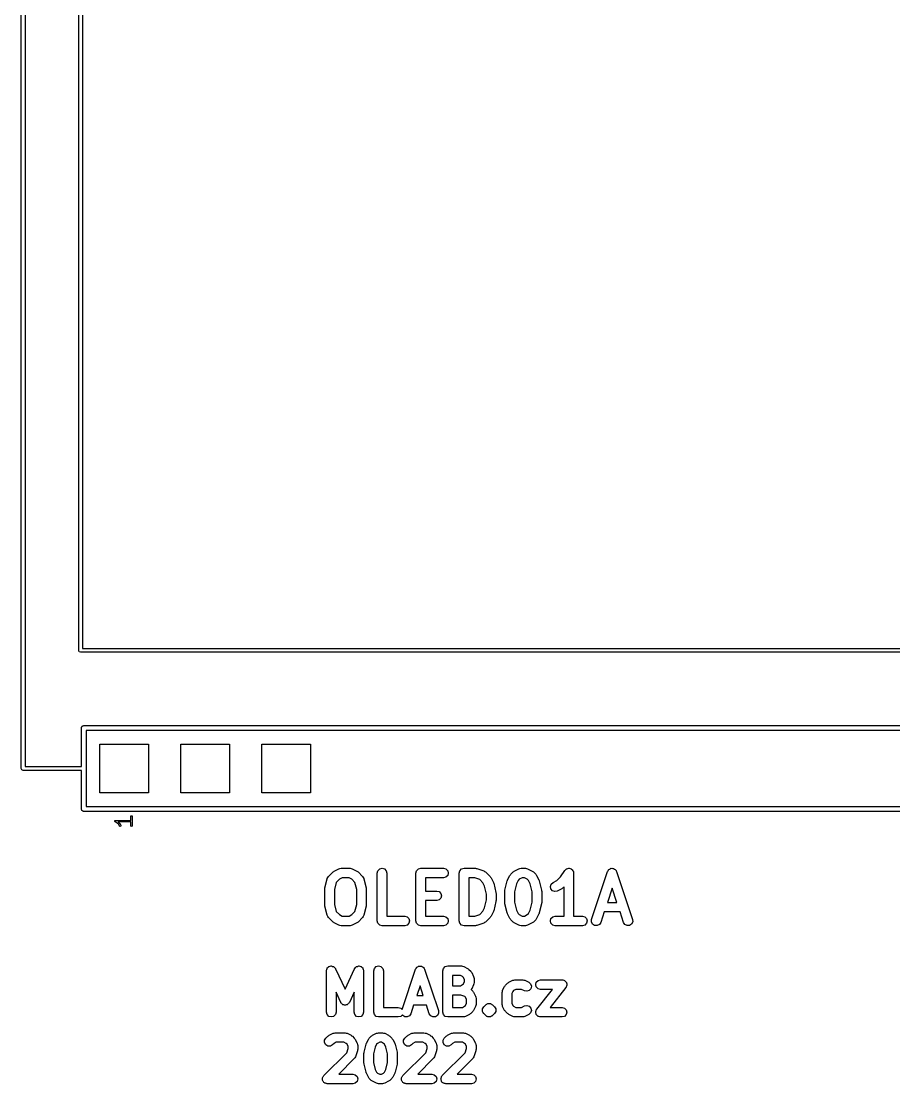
# Model space of a CAD drawing. Extents: x -0.08 to 2.11, y -0.05 to 2.57.
# Drawn here: x -0.081 to 0.996, y -0.055 to 1.257 of the extents above; entities that cross this region are included whole.
import ezdxf

# ---------------------------------------------------------------- set-up
doc = ezdxf.new("R2010")
doc.units = 0
doc.header["$MEASUREMENT"] = 0
doc.layers.add('BLACK', color=7, linetype='CONTINUOUS')

msp = doc.modelspace()

# ---------------------------------------------------------------- linework, layer by layer
at = {"layer": 'BLACK', "linetype": 'CONTINUOUS'}
for p, q in [((-0.0811, 0.3346), (-0.0811, 2.0197)), ((-0.0764, 2.0173), (-0.0764, 0.337)), ((-0.0102, 0.4803), (-0.0102, 1.7008)), ((-0.0055, 1.6984), (-0.0055, 0.4827)), ((-0.0095, 0.4786), (-0.0102, 0.4803)), ((-0.0079, 0.478), (-0.0095, 0.4786)), ((2, 0.478), (-0.0079, 0.478)), ((-0.0055, 0.4827), (1.9976, 0.4827)), ((-0.0069, 0.3846), (-0.0068, 0.385)), ((-0.0069, 0.337), (-0.0069, 0.3846)), ((-0.0068, 0.3853), (-0.0067, 0.3857)), ((-0.0068, 0.3852), (-0.0068, 0.3853)), ((-0.0068, 0.385), (-0.0068, 0.3852)), ((-0.0067, 0.3857), (-0.0062, 0.3862)), ((-0.0062, 0.3862), (-0.0058, 0.3869)), ((-0.0058, 0.3869), (-0.0056, 0.387)), ((-0.0056, 0.387), (-0.0054, 0.3872)), ((-0.0054, 0.3872), (-0.0047, 0.3873)), ((-0.0047, 0.3873), (-0.0039, 0.3876)), ((-0.0039, 0.3876), (1.9961, 0.3876)), ((-0.001, 0.3817), (-0.001, 0.2876)), ((1.9931, 0.3817), (-0.001, 0.3817)), ((0.0161, 0.3046), (0.0161, 0.3646)), ((0.0161, 0.3646), (0.0761, 0.3646)), ((0.0761, 0.3646), (0.0761, 0.3046)), ((0.1161, 0.3046), (0.1161, 0.3646)), ((0.1161, 0.3646), (0.1761, 0.3646)), ((0.1761, 0.3646), (0.1761, 0.3046)), ((0.2161, 0.3046), (0.2161, 0.3646)), ((0.2161, 0.3646), (0.2761, 0.3646)), ((0.2761, 0.3646), (0.2761, 0.3046)), ((-0.0804, 0.333), (-0.0811, 0.3346)), ((-0.0787, 0.3323), (-0.0804, 0.333)), ((-0.0069, 0.3323), (-0.0787, 0.3323)), ((-0.0764, 0.337), (-0.0069, 0.337)), ((-0.0069, 0.2846), (-0.0069, 0.3323)), ((0.0761, 0.3046), (0.0161, 0.3046)), ((0.1761, 0.3046), (0.1161, 0.3046)), ((0.2761, 0.3046), (0.2161, 0.3046)), ((-0.0066, 0.2839), (-0.0069, 0.2846)), ((-0.0065, 0.2832), (-0.0066, 0.2839)), ((-0.0063, 0.283), (-0.0065, 0.2832)), ((-0.0062, 0.2827), (-0.0063, 0.283)), ((-0.0055, 0.2824), (-0.0062, 0.2827)), ((-0.0049, 0.2819), (-0.0055, 0.2824)), ((-0.0046, 0.2818), (-0.0049, 0.2819)), ((-0.0044, 0.2817), (-0.0046, 0.2818)), ((-0.0043, 0.2818), (-0.0044, 0.2817)), ((-0.0039, 0.2817), (-0.0043, 0.2818)), ((1.9961, 0.2817), (-0.0039, 0.2817)), ((-0.001, 0.2876), (1.9931, 0.2876)), ((0.054, 0.2753), (0.0543, 0.276)), ((0.0543, 0.276), (0.055, 0.2763)), ((0.055, 0.2763), (0.0557, 0.276)), ((0.0557, 0.276), (0.056, 0.2753)), ((0.0343, 0.2696), (0.0344, 0.2699)), ((0.0343, 0.2695), (0.0343, 0.2696)), ((0.0343, 0.2696), (0.0343, 0.2696)), ((0.0345, 0.2692), (0.0343, 0.2695)), ((0.0344, 0.2699), (0.0345, 0.2702)), ((0.0345, 0.2702), (0.0346, 0.2703)), ((0.0345, 0.2702), (0.0345, 0.2702)), ((0.0346, 0.269), (0.0345, 0.2692)), ((0.0346, 0.2703), (0.0349, 0.2705)), ((0.0347, 0.2689), (0.0346, 0.269)), ((0.0347, 0.2688), (0.0347, 0.2689)), ((0.0375, 0.267), (0.0347, 0.2688)), ((0.0349, 0.2705), (0.0351, 0.2706)), ((0.0351, 0.2706), (0.0352, 0.2706)), ((0.0352, 0.2706), (0.0353, 0.2706)), ((0.0353, 0.2706), (0.054, 0.2706)), ((0.0392, 0.2653), (0.0375, 0.267)), ((0.054, 0.2687), (0.0385, 0.2687)), ((0.0385, 0.2687), (0.0386, 0.2686)), ((0.0386, 0.2686), (0.0387, 0.2685)), ((0.0387, 0.2685), (0.0388, 0.2685)), ((0.0388, 0.2685), (0.0407, 0.2666)), ((0.04, 0.2636), (0.0392, 0.2653)), ((0.0406, 0.2631), (0.04, 0.2636)), ((0.0413, 0.2631), (0.0406, 0.2631)), ((0.0407, 0.2666), (0.0407, 0.2664)), ((0.0407, 0.2664), (0.0409, 0.2663)), ((0.0409, 0.2663), (0.0418, 0.2645)), ((0.0418, 0.2637), (0.0413, 0.2631)), ((0.0418, 0.2645), (0.0418, 0.2637)), ((0.054, 0.2706), (0.054, 0.2753)), ((0.054, 0.264), (0.054, 0.2687)), ((0.0543, 0.2633), (0.054, 0.264)), ((0.055, 0.263), (0.0543, 0.2633)), ((0.0557, 0.2633), (0.055, 0.263)), ((0.056, 0.264), (0.0557, 0.2633)), ((0.056, 0.2753), (0.056, 0.264)), ((0.3054, 0.208), (0.3111, 0.2109)), ((0.3111, 0.2109), (0.3124, 0.2111)), ((0.3124, 0.2111), (0.3137, 0.2115)), ((0.3137, 0.2115), (0.3249, 0.2115)), ((0.3249, 0.2115), (0.3263, 0.2111)), ((0.3263, 0.2111), (0.3276, 0.2109)), ((0.3276, 0.2109), (0.3332, 0.208)), ((0.3592, 0.2085), (0.3614, 0.2107)), ((0.3614, 0.2107), (0.3643, 0.2115)), ((0.3643, 0.2115), (0.3673, 0.2107)), ((0.3673, 0.2107), (0.3694, 0.2085)), ((0.407, 0.2085), (0.4092, 0.2107)), ((0.4092, 0.2107), (0.4121, 0.2115)), ((0.4121, 0.2115), (0.4402, 0.2115)), ((0.4402, 0.2115), (0.4432, 0.2107)), ((0.4432, 0.2107), (0.4454, 0.2085)), ((0.4604, 0.2085), (0.4626, 0.2107)), ((0.4626, 0.2107), (0.4656, 0.2115)), ((0.4656, 0.2115), (0.4796, 0.2115)), ((0.4796, 0.2115), (0.4805, 0.2112)), ((0.4805, 0.2112), (0.4815, 0.2112)), ((0.4815, 0.2112), (0.4899, 0.2084)), ((0.5276, 0.208), (0.5332, 0.2109)), ((0.5332, 0.2109), (0.5345, 0.2111)), ((0.5345, 0.2111), (0.5359, 0.2115)), ((0.5359, 0.2115), (0.5415, 0.2115)), ((0.5415, 0.2115), (0.5428, 0.2111)), ((0.5428, 0.2111), (0.5441, 0.2109)), ((0.5441, 0.2109), (0.5497, 0.208)), ((0.591, 0.2097), (0.592, 0.2107)), ((0.592, 0.2107), (0.5921, 0.2107)), ((0.5921, 0.2107), (0.5923, 0.2109)), ((0.5923, 0.2109), (0.5936, 0.2111)), ((0.5936, 0.2111), (0.5949, 0.2115)), ((0.5949, 0.2115), (0.5951, 0.2114)), ((0.5951, 0.2114), (0.5953, 0.2115)), ((0.5953, 0.2115), (0.5966, 0.211)), ((0.5966, 0.211), (0.5979, 0.2107)), ((0.5979, 0.2107), (0.598, 0.2105)), ((0.598, 0.2105), (0.5982, 0.2105)), ((0.5982, 0.2105), (0.5991, 0.2095)), ((0.6442, 0.2097), (0.6444, 0.21)), ((0.6444, 0.21), (0.6455, 0.2105)), ((0.6455, 0.2105), (0.6465, 0.2112)), ((0.6465, 0.2112), (0.6468, 0.2112)), ((0.6468, 0.2112), (0.6472, 0.2114)), ((0.6472, 0.2114), (0.6483, 0.2113)), ((0.6483, 0.2113), (0.6495, 0.2114)), ((0.6495, 0.2114), (0.6498, 0.2112)), ((0.6498, 0.2112), (0.6502, 0.2112)), ((0.6502, 0.2112), (0.6512, 0.2105)), ((0.6512, 0.2105), (0.6523, 0.21)), ((0.6523, 0.21), (0.6525, 0.2097)), ((0.2939, 0.1873), (0.2967, 0.1986)), ((0.2967, 0.1987), (0.2975, 0.1999)), ((0.2967, 0.1986), (0.2967, 0.1987)), ((0.2967, 0.1986), (0.2967, 0.1986)), ((0.2975, 0.1999), (0.2982, 0.2012)), ((0.2982, 0.2012), (0.2982, 0.2013)), ((0.2982, 0.2013), (0.2983, 0.2013)), ((0.2983, 0.2013), (0.3039, 0.2069)), ((0.3039, 0.2069), (0.3047, 0.2074)), ((0.3047, 0.2074), (0.3054, 0.208)), ((0.3116, 0.1979), (0.3078, 0.1941)), ((0.3151, 0.1997), (0.3116, 0.1979)), ((0.3236, 0.1997), (0.3151, 0.1997)), ((0.3271, 0.1979), (0.3236, 0.1997)), ((0.3309, 0.1941), (0.3271, 0.1979)), ((0.3332, 0.208), (0.3339, 0.2074)), ((0.3339, 0.2074), (0.3347, 0.2069)), ((0.3347, 0.2069), (0.3404, 0.2013)), ((0.3404, 0.2013), (0.3404, 0.2013)), ((0.3404, 0.2013), (0.3404, 0.2012)), ((0.3404, 0.2012), (0.3412, 0.1999)), ((0.3412, 0.1999), (0.3419, 0.1987)), ((0.3419, 0.1987), (0.3419, 0.1986)), ((0.3419, 0.1986), (0.3419, 0.1986)), ((0.3419, 0.1986), (0.3447, 0.1873)), ((0.3584, 0.2056), (0.3592, 0.2085)), ((0.3584, 0.1465), (0.3584, 0.2056)), ((0.3694, 0.2085), (0.3702, 0.2056)), ((0.3702, 0.2056), (0.3702, 0.1524)), ((0.4062, 0.2056), (0.407, 0.2085)), ((0.4062, 0.1465), (0.4062, 0.2056)), ((0.4402, 0.1997), (0.418, 0.1997)), ((0.418, 0.1997), (0.418, 0.1834)), ((0.4432, 0.2005), (0.4402, 0.1997)), ((0.4454, 0.2026), (0.4432, 0.2005)), ((0.4454, 0.2085), (0.4461, 0.2056)), ((0.4461, 0.2056), (0.4454, 0.2026)), ((0.4596, 0.2056), (0.4604, 0.2085)), ((0.4596, 0.1465), (0.4596, 0.2056)), ((0.4715, 0.1997), (0.4715, 0.1524)), ((0.4787, 0.1997), (0.4715, 0.1997)), ((0.4849, 0.1976), (0.4787, 0.1997)), ((0.4888, 0.1936), (0.4849, 0.1976)), ((0.4899, 0.2084), (0.491, 0.2076)), ((0.491, 0.2076), (0.4922, 0.2069)), ((0.4922, 0.2069), (0.4978, 0.2013)), ((0.4978, 0.2013), (0.4983, 0.2005)), ((0.4983, 0.2005), (0.499, 0.1998)), ((0.499, 0.1998), (0.5018, 0.1941)), ((0.5192, 0.1963), (0.5193, 0.197)), ((0.5193, 0.197), (0.5221, 0.2026)), ((0.5221, 0.2026), (0.5228, 0.2033)), ((0.5228, 0.2033), (0.5232, 0.2041)), ((0.5232, 0.2041), (0.5261, 0.2069)), ((0.5261, 0.2069), (0.5269, 0.2074)), ((0.5269, 0.2074), (0.5276, 0.208)), ((0.5337, 0.1979), (0.5323, 0.1964)), ((0.5372, 0.1997), (0.5337, 0.1979)), ((0.5401, 0.1997), (0.5372, 0.1997)), ((0.5436, 0.1979), (0.5401, 0.1997)), ((0.5451, 0.1964), (0.5436, 0.1979)), ((0.5497, 0.208), (0.5505, 0.2074)), ((0.5505, 0.2074), (0.5513, 0.2069)), ((0.5513, 0.2069), (0.5541, 0.2041)), ((0.5541, 0.2041), (0.5546, 0.2033)), ((0.5546, 0.2033), (0.5552, 0.2026)), ((0.5552, 0.2026), (0.558, 0.197)), ((0.558, 0.197), (0.5581, 0.1963)), ((0.5802, 0.1964), (0.5847, 0.2009)), ((0.5847, 0.2009), (0.59, 0.2088)), ((0.59, 0.2088), (0.591, 0.2097)), ((0.5991, 0.2095), (0.6, 0.2085)), ((0.6, 0.2085), (0.6001, 0.2083)), ((0.6001, 0.2083), (0.6002, 0.2082)), ((0.6002, 0.2082), (0.6005, 0.2069)), ((0.6005, 0.2069), (0.6008, 0.2056)), ((0.6008, 0.2056), (0.6008, 0.1524)), ((0.6231, 0.1484), (0.6427, 0.2074)), ((0.6427, 0.2074), (0.6434, 0.2084)), ((0.6434, 0.2084), (0.6439, 0.2095)), ((0.6439, 0.2095), (0.6442, 0.2097)), ((0.6525, 0.2097), (0.6528, 0.2095)), ((0.6528, 0.2095), (0.6533, 0.2084)), ((0.6533, 0.2084), (0.6539, 0.2074)), ((0.6539, 0.2074), (0.6736, 0.1484)), ((0.2937, 0.1859), (0.2939, 0.1866)), ((0.2937, 0.1662), (0.2937, 0.1859)), ((0.2939, 0.1866), (0.2939, 0.1873)), ((0.3078, 0.1941), (0.3055, 0.1852)), ((0.3055, 0.1852), (0.3055, 0.1669)), ((0.3331, 0.1852), (0.3309, 0.1941)), ((0.3331, 0.1669), (0.3331, 0.1852)), ((0.3447, 0.1873), (0.3447, 0.1866)), ((0.3447, 0.1866), (0.3449, 0.1859)), ((0.3449, 0.1859), (0.3449, 0.1662)), ((0.4909, 0.1894), (0.4888, 0.1936)), ((0.4934, 0.1795), (0.4909, 0.1894)), ((0.5018, 0.1941), (0.5019, 0.1935)), ((0.5019, 0.1935), (0.5022, 0.1929)), ((0.5022, 0.1929), (0.505, 0.1817)), ((0.5159, 0.1831), (0.5161, 0.1838)), ((0.5161, 0.1845), (0.5189, 0.1958)), ((0.5161, 0.1838), (0.5161, 0.1845)), ((0.5189, 0.1958), (0.5192, 0.1963)), ((0.5302, 0.1923), (0.5277, 0.1823)), ((0.5323, 0.1964), (0.5302, 0.1923)), ((0.5472, 0.1923), (0.5451, 0.1964)), ((0.5496, 0.1823), (0.5472, 0.1923)), ((0.5581, 0.1963), (0.5585, 0.1958)), ((0.5585, 0.1958), (0.5613, 0.1845)), ((0.5613, 0.1845), (0.5613, 0.1838)), ((0.5613, 0.1838), (0.5614, 0.1831)), ((0.5721, 0.189), (0.5731, 0.1919)), ((0.5728, 0.1861), (0.5721, 0.189)), ((0.5748, 0.1838), (0.5728, 0.1861)), ((0.5731, 0.1919), (0.5754, 0.194)), ((0.5777, 0.1828), (0.5748, 0.1838)), ((0.5754, 0.194), (0.5802, 0.1964)), ((0.5863, 0.1862), (0.5807, 0.1834)), ((0.587, 0.1869), (0.5863, 0.1862)), ((0.5878, 0.1873), (0.587, 0.1869)), ((0.589, 0.1885), (0.5878, 0.1873)), ((0.589, 0.1524), (0.589, 0.1885)), ((0.6483, 0.1869), (0.6425, 0.1693)), ((0.6542, 0.1693), (0.6483, 0.1869)), ((0.418, 0.1834), (0.4318, 0.1834)), ((0.4318, 0.1715), (0.418, 0.1715)), ((0.418, 0.1715), (0.418, 0.1524)), ((0.4318, 0.1834), (0.4348, 0.1826)), ((0.4348, 0.1723), (0.4318, 0.1715)), ((0.4348, 0.1826), (0.4369, 0.1804)), ((0.4369, 0.1745), (0.4348, 0.1723)), ((0.4369, 0.1804), (0.4377, 0.1774)), ((0.4377, 0.1774), (0.4369, 0.1745)), ((0.4909, 0.1626), (0.4934, 0.1725)), ((0.4934, 0.1725), (0.4934, 0.1795)), ((0.505, 0.1817), (0.505, 0.181)), ((0.505, 0.181), (0.5052, 0.1803)), ((0.5052, 0.1718), (0.505, 0.1711)), ((0.505, 0.1711), (0.505, 0.1704)), ((0.5052, 0.1803), (0.5052, 0.1718)), ((0.5159, 0.169), (0.5159, 0.1831)), ((0.5277, 0.1823), (0.5277, 0.1697)), ((0.5496, 0.1697), (0.5496, 0.1823)), ((0.5614, 0.1831), (0.5614, 0.169)), ((0.5807, 0.1834), (0.5777, 0.1828)), ((0.2939, 0.1655), (0.2937, 0.1662)), ((0.2939, 0.1648), (0.2939, 0.1655)), ((0.2967, 0.1535), (0.2939, 0.1648)), ((0.3055, 0.1669), (0.3078, 0.158)), ((0.3078, 0.158), (0.3116, 0.1542)), ((0.3271, 0.1542), (0.3309, 0.158)), ((0.3309, 0.158), (0.3331, 0.1669)), ((0.3447, 0.1648), (0.3419, 0.1535)), ((0.3449, 0.1662), (0.3447, 0.1655)), ((0.3447, 0.1655), (0.3447, 0.1648)), ((0.4849, 0.1545), (0.4888, 0.1584)), ((0.4888, 0.1584), (0.4909, 0.1626)), ((0.5018, 0.1579), (0.499, 0.1523)), ((0.5019, 0.1586), (0.5018, 0.1579)), ((0.5022, 0.1591), (0.5019, 0.1586)), ((0.505, 0.1704), (0.5022, 0.1591)), ((0.5161, 0.1683), (0.5159, 0.169)), ((0.5161, 0.1676), (0.5161, 0.1683)), ((0.5189, 0.1563), (0.5161, 0.1676)), ((0.5277, 0.1697), (0.5302, 0.1598)), ((0.5302, 0.1598), (0.5323, 0.1556)), ((0.5451, 0.1556), (0.5472, 0.1598)), ((0.5472, 0.1598), (0.5496, 0.1697)), ((0.5613, 0.1676), (0.5585, 0.1563)), ((0.5614, 0.169), (0.5613, 0.1683)), ((0.5613, 0.1683), (0.5613, 0.1676)), ((0.6385, 0.1575), (0.6343, 0.1446)), ((0.6581, 0.1575), (0.6385, 0.1575)), ((0.6425, 0.1693), (0.6542, 0.1693)), ((0.6624, 0.1446), (0.6581, 0.1575)), ((0.2967, 0.1534), (0.2967, 0.1535)), ((0.2967, 0.1535), (0.2967, 0.1535)), ((0.2975, 0.1521), (0.2967, 0.1534)), ((0.2982, 0.1508), (0.2975, 0.1521)), ((0.2983, 0.1508), (0.2982, 0.1508)), ((0.2982, 0.1508), (0.2982, 0.1508)), ((0.3039, 0.1451), (0.2983, 0.1508)), ((0.3047, 0.1447), (0.3039, 0.1451)), ((0.3054, 0.144), (0.3047, 0.1447)), ((0.3116, 0.1542), (0.3151, 0.1524)), ((0.3151, 0.1524), (0.3236, 0.1524)), ((0.3236, 0.1524), (0.3271, 0.1542)), ((0.3339, 0.1447), (0.3332, 0.144)), ((0.3347, 0.1451), (0.3339, 0.1447)), ((0.3404, 0.1508), (0.3347, 0.1451)), ((0.3412, 0.1521), (0.3404, 0.1508)), ((0.3404, 0.1508), (0.3404, 0.1508)), ((0.3404, 0.1508), (0.3404, 0.1508)), ((0.3419, 0.1534), (0.3412, 0.1521)), ((0.3419, 0.1535), (0.3419, 0.1535)), ((0.3419, 0.1535), (0.3419, 0.1534)), ((0.3592, 0.1436), (0.3584, 0.1465)), ((0.3702, 0.1524), (0.3924, 0.1524)), ((0.3924, 0.1524), (0.3954, 0.1516)), ((0.3954, 0.1516), (0.3976, 0.1495)), ((0.3976, 0.1495), (0.3983, 0.1465)), ((0.3983, 0.1465), (0.3976, 0.1436)), ((0.407, 0.1436), (0.4062, 0.1465)), ((0.418, 0.1524), (0.4402, 0.1524)), ((0.4402, 0.1524), (0.4432, 0.1516)), ((0.4432, 0.1516), (0.4454, 0.1495)), ((0.4454, 0.1495), (0.4461, 0.1465)), ((0.4461, 0.1465), (0.4454, 0.1436)), ((0.4604, 0.1436), (0.4596, 0.1465)), ((0.4715, 0.1524), (0.4787, 0.1524)), ((0.4787, 0.1524), (0.4849, 0.1545)), ((0.491, 0.1445), (0.4899, 0.1437)), ((0.4922, 0.1451), (0.491, 0.1445)), ((0.4978, 0.1508), (0.4922, 0.1451)), ((0.4983, 0.1516), (0.4978, 0.1508)), ((0.499, 0.1523), (0.4983, 0.1516)), ((0.5192, 0.1558), (0.5189, 0.1563)), ((0.5193, 0.1551), (0.5192, 0.1558)), ((0.5221, 0.1495), (0.5193, 0.1551)), ((0.5228, 0.1488), (0.5221, 0.1495)), ((0.5232, 0.148), (0.5228, 0.1488)), ((0.5261, 0.1451), (0.5232, 0.148)), ((0.5269, 0.1447), (0.5261, 0.1451)), ((0.5276, 0.144), (0.5269, 0.1447)), ((0.5323, 0.1556), (0.5337, 0.1542)), ((0.5337, 0.1542), (0.5372, 0.1524)), ((0.5372, 0.1524), (0.5401, 0.1524)), ((0.5401, 0.1524), (0.5436, 0.1542)), ((0.5436, 0.1542), (0.5451, 0.1556)), ((0.5505, 0.1447), (0.5497, 0.144)), ((0.5513, 0.1451), (0.5505, 0.1447)), ((0.5541, 0.148), (0.5513, 0.1451)), ((0.5546, 0.1488), (0.5541, 0.148)), ((0.5552, 0.1495), (0.5546, 0.1488)), ((0.558, 0.1551), (0.5552, 0.1495)), ((0.5581, 0.1558), (0.558, 0.1551)), ((0.5585, 0.1563), (0.5581, 0.1558)), ((0.5721, 0.1465), (0.5729, 0.1495)), ((0.5729, 0.1436), (0.5721, 0.1465)), ((0.5729, 0.1495), (0.5751, 0.1516)), ((0.5751, 0.1516), (0.578, 0.1524)), ((0.578, 0.1524), (0.589, 0.1524)), ((0.6008, 0.1524), (0.6118, 0.1524)), ((0.6118, 0.1524), (0.6147, 0.1516)), ((0.6147, 0.1516), (0.6169, 0.1495)), ((0.6169, 0.1495), (0.6177, 0.1465)), ((0.6177, 0.1465), (0.6169, 0.1436)), ((0.6229, 0.1453), (0.6231, 0.1484)), ((0.6242, 0.1426), (0.6229, 0.1453)), ((0.6343, 0.1446), (0.6326, 0.1421)), ((0.6641, 0.1421), (0.6624, 0.1446)), ((0.6738, 0.1453), (0.6724, 0.1426)), ((0.6736, 0.1484), (0.6738, 0.1453)), ((0.3111, 0.1412), (0.3054, 0.144)), ((0.3124, 0.141), (0.3111, 0.1412)), ((0.3137, 0.1406), (0.3124, 0.141)), ((0.3249, 0.1406), (0.3137, 0.1406)), ((0.3263, 0.141), (0.3249, 0.1406)), ((0.3276, 0.1412), (0.3263, 0.141)), ((0.3332, 0.144), (0.3276, 0.1412)), ((0.3614, 0.1414), (0.3592, 0.1436)), ((0.3643, 0.1406), (0.3614, 0.1414)), ((0.3924, 0.1406), (0.3643, 0.1406)), ((0.3954, 0.1414), (0.3924, 0.1406)), ((0.3976, 0.1436), (0.3954, 0.1414)), ((0.4092, 0.1414), (0.407, 0.1436)), ((0.4121, 0.1406), (0.4092, 0.1414)), ((0.4402, 0.1406), (0.4121, 0.1406)), ((0.4432, 0.1414), (0.4402, 0.1406)), ((0.4454, 0.1436), (0.4432, 0.1414)), ((0.4626, 0.1414), (0.4604, 0.1436)), ((0.4656, 0.1406), (0.4626, 0.1414)), ((0.4796, 0.1406), (0.4656, 0.1406)), ((0.4805, 0.1409), (0.4796, 0.1406)), ((0.4815, 0.1409), (0.4805, 0.1409)), ((0.4899, 0.1437), (0.4815, 0.1409)), ((0.5332, 0.1412), (0.5276, 0.144)), ((0.5345, 0.141), (0.5332, 0.1412)), ((0.5359, 0.1406), (0.5345, 0.141)), ((0.5415, 0.1406), (0.5359, 0.1406)), ((0.5428, 0.141), (0.5415, 0.1406)), ((0.5441, 0.1412), (0.5428, 0.141)), ((0.5497, 0.144), (0.5441, 0.1412)), ((0.5751, 0.1414), (0.5729, 0.1436)), ((0.578, 0.1406), (0.5751, 0.1414)), ((0.6118, 0.1406), (0.578, 0.1406)), ((0.6147, 0.1414), (0.6118, 0.1406)), ((0.6169, 0.1436), (0.6147, 0.1414)), ((0.6268, 0.1409), (0.6242, 0.1426)), ((0.6298, 0.1407), (0.6268, 0.1409)), ((0.6326, 0.1421), (0.6298, 0.1407)), ((0.6668, 0.1407), (0.6641, 0.1421)), ((0.6699, 0.1409), (0.6668, 0.1407)), ((0.6724, 0.1426), (0.6699, 0.1409)), ((0.2957, 0.0855), (0.2961, 0.0867)), ((0.2957, 0.0852), (0.2957, 0.0855)), ((0.2957, 0.085), (0.2957, 0.0852)), ((0.2957, 0.0338), (0.2957, 0.085)), ((0.2961, 0.0867), (0.2964, 0.0879)), ((0.2964, 0.0879), (0.2966, 0.0881)), ((0.2966, 0.0881), (0.2967, 0.0884)), ((0.2967, 0.0884), (0.2977, 0.0892)), ((0.2977, 0.0892), (0.2986, 0.0901)), ((0.2986, 0.0901), (0.2989, 0.0902)), ((0.2989, 0.0902), (0.2991, 0.0903)), ((0.2991, 0.0903), (0.3003, 0.0906)), ((0.3003, 0.0906), (0.3016, 0.0909)), ((0.3016, 0.0909), (0.3018, 0.0908)), ((0.3018, 0.0908), (0.3021, 0.0909)), ((0.3021, 0.0909), (0.3033, 0.0904)), ((0.3033, 0.0904), (0.3045, 0.0901)), ((0.3045, 0.0901), (0.3047, 0.0899)), ((0.3047, 0.0899), (0.3049, 0.0898)), ((0.3049, 0.0898), (0.3058, 0.0888)), ((0.3058, 0.0888), (0.3067, 0.0879)), ((0.3067, 0.0879), (0.3067, 0.0877)), ((0.3067, 0.0877), (0.3069, 0.0875)), ((0.3069, 0.0875), (0.3186, 0.0624)), ((0.3186, 0.0624), (0.3303, 0.0875)), ((0.3303, 0.0875), (0.3305, 0.0877)), ((0.3305, 0.0877), (0.3306, 0.0879)), ((0.3306, 0.0879), (0.3315, 0.0888)), ((0.3315, 0.0888), (0.3323, 0.0898)), ((0.3323, 0.0898), (0.3325, 0.0899)), ((0.3325, 0.0899), (0.3327, 0.0901)), ((0.3327, 0.0901), (0.334, 0.0904)), ((0.334, 0.0904), (0.3352, 0.0909)), ((0.3352, 0.0909), (0.3354, 0.0908)), ((0.3354, 0.0908), (0.3357, 0.0909)), ((0.3357, 0.0909), (0.3369, 0.0906)), ((0.3369, 0.0906), (0.3382, 0.0903)), ((0.3382, 0.0903), (0.3384, 0.0902)), ((0.3384, 0.0902), (0.3386, 0.0901)), ((0.3386, 0.0901), (0.3395, 0.0892)), ((0.3395, 0.0892), (0.3405, 0.0884)), ((0.3405, 0.0884), (0.3406, 0.0881)), ((0.3406, 0.0881), (0.3408, 0.0879)), ((0.3408, 0.0879), (0.3411, 0.0867)), ((0.3411, 0.0867), (0.3416, 0.0855)), ((0.3416, 0.0855), (0.3415, 0.0852)), ((0.3415, 0.0852), (0.3416, 0.085)), ((0.3416, 0.085), (0.3416, 0.0338)), ((0.3541, 0.085), (0.3549, 0.0879)), ((0.3541, 0.0338), (0.3541, 0.085)), ((0.3549, 0.0879), (0.3571, 0.0901)), ((0.3571, 0.0901), (0.36, 0.0909)), ((0.36, 0.0909), (0.363, 0.0901)), ((0.363, 0.0901), (0.3652, 0.0879)), ((0.3652, 0.0879), (0.366, 0.085)), ((0.366, 0.085), (0.366, 0.0397)), ((0.3891, 0.0372), (0.4056, 0.0868)), ((0.4056, 0.0868), (0.4063, 0.0878)), ((0.4063, 0.0878), (0.4068, 0.0889)), ((0.4068, 0.0889), (0.4071, 0.0891)), ((0.4071, 0.0891), (0.4073, 0.0894)), ((0.4073, 0.0894), (0.4084, 0.0899)), ((0.4084, 0.0899), (0.4094, 0.0906)), ((0.4094, 0.0906), (0.4097, 0.0906)), ((0.4097, 0.0906), (0.41, 0.0908)), ((0.41, 0.0908), (0.4112, 0.0907)), ((0.4112, 0.0907), (0.4124, 0.0908)), ((0.4124, 0.0908), (0.4127, 0.0906)), ((0.4127, 0.0906), (0.4131, 0.0906)), ((0.4131, 0.0906), (0.4141, 0.0899)), ((0.4141, 0.0899), (0.4151, 0.0894)), ((0.4151, 0.0894), (0.4153, 0.0891)), ((0.4153, 0.0891), (0.4156, 0.0889)), ((0.4156, 0.0889), (0.4162, 0.0878)), ((0.4162, 0.0878), (0.4168, 0.0868)), ((0.4168, 0.0868), (0.4339, 0.0357)), ((0.4394, 0.085), (0.4402, 0.0879)), ((0.4394, 0.0338), (0.4394, 0.085)), ((0.4402, 0.0879), (0.4424, 0.0901)), ((0.4424, 0.0901), (0.4454, 0.0909)), ((0.4454, 0.0909), (0.4624, 0.0909)), ((0.4513, 0.0791), (0.4513, 0.0665)), ((0.461, 0.0791), (0.4513, 0.0791)), ((0.4638, 0.0777), (0.461, 0.0791)), ((0.4624, 0.0909), (0.4637, 0.0905)), ((0.4637, 0.0905), (0.4651, 0.0903)), ((0.4651, 0.0903), (0.4699, 0.0878)), ((0.4699, 0.0878), (0.4706, 0.0872)), ((0.4706, 0.0872), (0.4715, 0.0867)), ((0.4715, 0.0867), (0.4739, 0.0843)), ((0.4739, 0.0843), (0.4744, 0.0835)), ((0.4744, 0.0835), (0.475, 0.0827)), ((0.475, 0.0827), (0.4774, 0.0779)), ((0.4112, 0.0663), (0.4072, 0.0543)), ((0.4152, 0.0543), (0.4112, 0.0663)), ((0.4513, 0.0665), (0.461, 0.0665)), ((0.461, 0.0665), (0.4638, 0.0679)), ((0.4649, 0.0766), (0.4638, 0.0777)), ((0.4638, 0.0679), (0.4649, 0.069)), ((0.4663, 0.0738), (0.4649, 0.0766)), ((0.4649, 0.069), (0.4663, 0.0717)), ((0.4663, 0.0717), (0.4663, 0.0738)), ((0.4774, 0.0677), (0.475, 0.0628)), ((0.4774, 0.0779), (0.4777, 0.0765)), ((0.4777, 0.069), (0.4774, 0.0677)), ((0.4777, 0.0765), (0.4781, 0.0752)), ((0.4781, 0.0704), (0.4777, 0.069)), ((0.4781, 0.0752), (0.4781, 0.0704)), ((0.5132, 0.0608), (0.5156, 0.0657)), ((0.5156, 0.0657), (0.5163, 0.0664)), ((0.5163, 0.0664), (0.5167, 0.0672)), ((0.5167, 0.0672), (0.5192, 0.0697)), ((0.5192, 0.0697), (0.52, 0.0701)), ((0.52, 0.0701), (0.5207, 0.0708)), ((0.5207, 0.0708), (0.5256, 0.0732)), ((0.5256, 0.0732), (0.5269, 0.0735)), ((0.5269, 0.0735), (0.5282, 0.0738)), ((0.5282, 0.0738), (0.538, 0.0738)), ((0.538, 0.0738), (0.5393, 0.0735)), ((0.5393, 0.0735), (0.5406, 0.0732)), ((0.5406, 0.0732), (0.5455, 0.0708)), ((0.5455, 0.0708), (0.5478, 0.0687)), ((0.5478, 0.0687), (0.5487, 0.0658)), ((0.5487, 0.0658), (0.5481, 0.0628)), ((0.554, 0.0679), (0.5548, 0.0709)), ((0.5548, 0.065), (0.554, 0.0679)), ((0.5548, 0.0709), (0.5569, 0.073)), ((0.5569, 0.073), (0.5599, 0.0738)), ((0.5599, 0.0738), (0.5867, 0.0738)), ((0.5867, 0.0738), (0.5871, 0.0737)), ((0.5871, 0.0737), (0.5875, 0.0738)), ((0.5875, 0.0738), (0.5886, 0.0733)), ((0.5886, 0.0733), (0.5897, 0.073)), ((0.5897, 0.073), (0.59, 0.0727)), ((0.59, 0.0727), (0.5904, 0.0726)), ((0.5904, 0.0726), (0.591, 0.0717)), ((0.591, 0.0717), (0.5918, 0.0709)), ((0.5918, 0.0709), (0.5919, 0.0705)), ((0.5921, 0.066), (0.5918, 0.065)), ((0.5919, 0.0705), (0.5922, 0.0701)), ((0.5926, 0.0671), (0.5921, 0.066)), ((0.5922, 0.0701), (0.5923, 0.069)), ((0.5923, 0.069), (0.5926, 0.0679)), ((0.5926, 0.0679), (0.5925, 0.0675)), ((0.5925, 0.0675), (0.5926, 0.0671)), ((0.3133, 0.0459), (0.3075, 0.0584)), ((0.3075, 0.0584), (0.3075, 0.0338)), ((0.3298, 0.0584), (0.324, 0.0459)), ((0.3298, 0.0338), (0.3298, 0.0584)), ((0.4072, 0.0543), (0.4152, 0.0543)), ((0.4513, 0.0547), (0.4513, 0.0397)), ((0.4615, 0.0547), (0.4513, 0.0547)), ((0.4665, 0.053), (0.4615, 0.0547)), ((0.4673, 0.0522), (0.4665, 0.053)), ((0.4744, 0.0621), (0.4743, 0.062)), ((0.4743, 0.062), (0.4763, 0.0599)), ((0.475, 0.0628), (0.4744, 0.0621)), ((0.4763, 0.0599), (0.4768, 0.0591)), ((0.4768, 0.0591), (0.4774, 0.0584)), ((0.4774, 0.0584), (0.4799, 0.0535)), ((0.4799, 0.0535), (0.4802, 0.0522)), ((0.5126, 0.0582), (0.5129, 0.0595)), ((0.5126, 0.0435), (0.5126, 0.0582)), ((0.5129, 0.0595), (0.5132, 0.0608)), ((0.5258, 0.0595), (0.5244, 0.0568)), ((0.5244, 0.0568), (0.5244, 0.0449)), ((0.5268, 0.0606), (0.5258, 0.0595)), ((0.5296, 0.062), (0.5268, 0.0606)), ((0.5366, 0.062), (0.5296, 0.062)), ((0.5402, 0.0602), (0.5366, 0.062)), ((0.5432, 0.0596), (0.5402, 0.0602)), ((0.5461, 0.0606), (0.5432, 0.0596)), ((0.5481, 0.0628), (0.5461, 0.0606)), ((0.5569, 0.0628), (0.5548, 0.065)), ((0.5553, 0.0374), (0.5746, 0.062)), ((0.5599, 0.062), (0.5569, 0.0628)), ((0.5746, 0.062), (0.5599, 0.062)), ((0.5914, 0.0643), (0.572, 0.0397)), ((0.5915, 0.0647), (0.5914, 0.0643)), ((0.5918, 0.065), (0.5915, 0.0647)), ((0.3136, 0.0455), (0.3133, 0.0459)), ((0.3138, 0.045), (0.3136, 0.0455)), ((0.3146, 0.0444), (0.3138, 0.045)), ((0.3152, 0.0436), (0.3146, 0.0444)), ((0.3157, 0.0434), (0.3152, 0.0436)), ((0.3161, 0.0431), (0.3157, 0.0434)), ((0.3171, 0.0429), (0.3161, 0.0431)), ((0.3181, 0.0425), (0.3171, 0.0429)), ((0.3186, 0.0426), (0.3181, 0.0425)), ((0.3191, 0.0425), (0.3186, 0.0426)), ((0.3201, 0.0429), (0.3191, 0.0425)), ((0.3211, 0.0431), (0.3201, 0.0429)), ((0.3215, 0.0434), (0.3211, 0.0431)), ((0.322, 0.0436), (0.3215, 0.0434)), ((0.3227, 0.0444), (0.322, 0.0436)), ((0.3235, 0.045), (0.3227, 0.0444)), ((0.3236, 0.0455), (0.3235, 0.045)), ((0.324, 0.0459), (0.3236, 0.0455)), ((0.366, 0.0397), (0.3844, 0.0397)), ((0.3844, 0.0397), (0.3874, 0.0389)), ((0.4033, 0.0425), (0.3998, 0.0319)), ((0.4192, 0.0425), (0.4033, 0.0425)), ((0.4227, 0.0319), (0.4192, 0.0425)), ((0.4513, 0.0397), (0.4635, 0.0397)), ((0.4635, 0.0397), (0.4662, 0.0411)), ((0.4662, 0.0411), (0.4673, 0.0422)), ((0.4687, 0.0495), (0.4673, 0.0522)), ((0.4673, 0.0422), (0.4687, 0.0449)), ((0.4687, 0.0449), (0.4687, 0.0495)), ((0.4799, 0.0409), (0.4774, 0.036)), ((0.4802, 0.0422), (0.4799, 0.0409)), ((0.4802, 0.0522), (0.4805, 0.0509)), ((0.4805, 0.0435), (0.4802, 0.0422)), ((0.4805, 0.0509), (0.4805, 0.0435)), ((0.4893, 0.0393), (0.4899, 0.0404)), ((0.4899, 0.0404), (0.4924, 0.0428)), ((0.4924, 0.0428), (0.493, 0.0432)), ((0.4924, 0.0428), (0.4924, 0.0428)), ((0.4924, 0.0428), (0.4924, 0.0428)), ((0.493, 0.0432), (0.4936, 0.0438)), ((0.4936, 0.0438), (0.4943, 0.044)), ((0.4943, 0.044), (0.495, 0.0444)), ((0.495, 0.0444), (0.4958, 0.0444)), ((0.4958, 0.0444), (0.4965, 0.0446)), ((0.4965, 0.0446), (0.4973, 0.0444)), ((0.4973, 0.0444), (0.4981, 0.0444)), ((0.4981, 0.0444), (0.4987, 0.044)), ((0.4987, 0.044), (0.4995, 0.0438)), ((0.4995, 0.0438), (0.5, 0.0432)), ((0.5, 0.0432), (0.5007, 0.0428)), ((0.5007, 0.0428), (0.5007, 0.0428)), ((0.5007, 0.0428), (0.5007, 0.0428)), ((0.5007, 0.0428), (0.5031, 0.0404)), ((0.5031, 0.0404), (0.5047, 0.0378)), ((0.5129, 0.0422), (0.5126, 0.0435)), ((0.5132, 0.0409), (0.5129, 0.0422)), ((0.5156, 0.036), (0.5132, 0.0409)), ((0.5244, 0.0449), (0.5258, 0.0422)), ((0.5258, 0.0422), (0.5268, 0.0411)), ((0.5268, 0.0411), (0.5296, 0.0397)), ((0.5296, 0.0397), (0.5366, 0.0397)), ((0.5366, 0.0397), (0.5402, 0.0415)), ((0.5402, 0.0415), (0.5432, 0.0421)), ((0.5432, 0.0421), (0.5461, 0.0412)), ((0.5461, 0.0412), (0.5481, 0.0389)), ((0.572, 0.0397), (0.5867, 0.0397)), ((0.5867, 0.0397), (0.5897, 0.0389)), ((0.2964, 0.0308), (0.2957, 0.0338)), ((0.2986, 0.0287), (0.2964, 0.0308)), ((0.3016, 0.0279), (0.2986, 0.0287)), ((0.3045, 0.0287), (0.3016, 0.0279)), ((0.3067, 0.0308), (0.3045, 0.0287)), ((0.3075, 0.0338), (0.3067, 0.0308)), ((0.3306, 0.0308), (0.3298, 0.0338)), ((0.3327, 0.0287), (0.3306, 0.0308)), ((0.3357, 0.0279), (0.3327, 0.0287)), ((0.3386, 0.0287), (0.3357, 0.0279)), ((0.3408, 0.0308), (0.3386, 0.0287)), ((0.3416, 0.0338), (0.3408, 0.0308)), ((0.3549, 0.0308), (0.3541, 0.0338)), ((0.3571, 0.0287), (0.3549, 0.0308)), ((0.36, 0.0279), (0.3571, 0.0287)), ((0.3844, 0.0279), (0.36, 0.0279)), ((0.3874, 0.0287), (0.3844, 0.0279)), ((0.3874, 0.0389), (0.3891, 0.0372)), ((0.3894, 0.0307), (0.3874, 0.0287)), ((0.3898, 0.0299), (0.3894, 0.0307)), ((0.3923, 0.0282), (0.3898, 0.0299)), ((0.3954, 0.028), (0.3923, 0.0282)), ((0.3981, 0.0294), (0.3954, 0.028)), ((0.3998, 0.0319), (0.3981, 0.0294)), ((0.4244, 0.0294), (0.4227, 0.0319)), ((0.4271, 0.028), (0.4244, 0.0294)), ((0.4302, 0.0282), (0.4271, 0.028)), ((0.4327, 0.0299), (0.4302, 0.0282)), ((0.4341, 0.0326), (0.4327, 0.0299)), ((0.4339, 0.0357), (0.4341, 0.0326)), ((0.4402, 0.0308), (0.4394, 0.0338)), ((0.4424, 0.0287), (0.4402, 0.0308)), ((0.4454, 0.0279), (0.4424, 0.0287)), ((0.4648, 0.0279), (0.4454, 0.0279)), ((0.4662, 0.0282), (0.4648, 0.0279)), ((0.4675, 0.0285), (0.4662, 0.0282)), ((0.4724, 0.031), (0.4675, 0.0285)), ((0.4731, 0.0316), (0.4724, 0.031)), ((0.4739, 0.0321), (0.4731, 0.0316)), ((0.4763, 0.0345), (0.4739, 0.0321)), ((0.4768, 0.0353), (0.4763, 0.0345)), ((0.4774, 0.036), (0.4768, 0.0353)), ((0.4884, 0.0378), (0.4893, 0.0393)), ((0.4884, 0.0347), (0.4884, 0.0378)), ((0.4889, 0.0337), (0.4884, 0.0347)), ((0.4899, 0.0321), (0.4889, 0.0337)), ((0.4924, 0.0296), (0.4899, 0.0321)), ((0.4928, 0.0294), (0.4924, 0.0296)), ((0.4924, 0.0296), (0.4924, 0.0296)), ((0.493, 0.0292), (0.4928, 0.0294)), ((0.4936, 0.0287), (0.493, 0.0292)), ((0.4943, 0.0285), (0.4936, 0.0287)), ((0.495, 0.0281), (0.4943, 0.0285)), ((0.4958, 0.0281), (0.495, 0.0281)), ((0.4965, 0.0279), (0.4958, 0.0281)), ((0.4973, 0.0281), (0.4965, 0.0279)), ((0.4981, 0.0281), (0.4973, 0.0281)), ((0.4987, 0.0285), (0.4981, 0.0281)), ((0.4995, 0.0287), (0.4987, 0.0285)), ((0.5, 0.0292), (0.4995, 0.0287)), ((0.5003, 0.0294), (0.5, 0.0292)), ((0.5007, 0.0296), (0.5003, 0.0294)), ((0.5031, 0.0321), (0.5007, 0.0296)), ((0.5047, 0.0347), (0.5031, 0.0321)), ((0.5047, 0.0378), (0.5047, 0.0347)), ((0.5163, 0.0353), (0.5156, 0.036)), ((0.5167, 0.0345), (0.5163, 0.0353)), ((0.5192, 0.0321), (0.5167, 0.0345)), ((0.52, 0.0316), (0.5192, 0.0321)), ((0.5207, 0.031), (0.52, 0.0316)), ((0.5256, 0.0285), (0.5207, 0.031)), ((0.5269, 0.0282), (0.5256, 0.0285)), ((0.5282, 0.0279), (0.5269, 0.0282)), ((0.538, 0.0279), (0.5282, 0.0279)), ((0.5393, 0.0282), (0.538, 0.0279)), ((0.5406, 0.0285), (0.5393, 0.0282)), ((0.5455, 0.031), (0.5406, 0.0285)), ((0.5478, 0.033), (0.5455, 0.031)), ((0.5487, 0.0359), (0.5478, 0.033)), ((0.5481, 0.0389), (0.5487, 0.0359)), ((0.554, 0.0338), (0.5541, 0.0342)), ((0.5543, 0.0327), (0.554, 0.0338)), ((0.5541, 0.0346), (0.5545, 0.0357)), ((0.5541, 0.0342), (0.5541, 0.0346)), ((0.5544, 0.0316), (0.5543, 0.0327)), ((0.5547, 0.0313), (0.5544, 0.0316)), ((0.5545, 0.0357), (0.5548, 0.0367)), ((0.5548, 0.0308), (0.5547, 0.0313)), ((0.5548, 0.0367), (0.5551, 0.0371)), ((0.5556, 0.03), (0.5548, 0.0308)), ((0.5551, 0.0371), (0.5553, 0.0374)), ((0.5563, 0.0292), (0.5556, 0.03)), ((0.5566, 0.029), (0.5563, 0.0292)), ((0.5569, 0.0287), (0.5566, 0.029)), ((0.558, 0.0284), (0.5569, 0.0287)), ((0.5591, 0.0279), (0.558, 0.0284)), ((0.5595, 0.028), (0.5591, 0.0279)), ((0.5599, 0.0279), (0.5595, 0.028)), ((0.5867, 0.0279), (0.5599, 0.0279)), ((0.5897, 0.0287), (0.5867, 0.0279)), ((0.5897, 0.0389), (0.5918, 0.0367)), ((0.5918, 0.0308), (0.5897, 0.0287)), ((0.5918, 0.0367), (0.5926, 0.0338)), ((0.5926, 0.0338), (0.5918, 0.0308)), ((0.2934, -0.0008), (0.2949, 0.0019)), ((0.2949, 0.0019), (0.2974, 0.0043)), ((0.2974, 0.0043), (0.2982, 0.0048)), ((0.2982, 0.0048), (0.2989, 0.0054)), ((0.2989, 0.0054), (0.3038, 0.0079)), ((0.3038, 0.0079), (0.3051, 0.0081)), ((0.3051, 0.0081), (0.3064, 0.0085)), ((0.3064, 0.0085), (0.3186, 0.0085)), ((0.3186, 0.0085), (0.3199, 0.0081)), ((0.3199, 0.0081), (0.3213, 0.0079)), ((0.3213, 0.0079), (0.3261, 0.0054)), ((0.3261, 0.0054), (0.3268, 0.0048)), ((0.3268, 0.0048), (0.3277, 0.0043)), ((0.3277, 0.0043), (0.3301, 0.0019)), ((0.3301, 0.0019), (0.3306, 0.0011)), ((0.3306, 0.0011), (0.3312, 0.0003)), ((0.3312, 0.0003), (0.3336, -0.0045)), ((0.345, -0.0045), (0.3475, 0.0003)), ((0.3475, 0.0003), (0.3481, 0.0011)), ((0.3481, 0.0011), (0.3486, 0.0019)), ((0.3486, 0.0019), (0.351, 0.0043)), ((0.351, 0.0043), (0.3518, 0.0048)), ((0.3518, 0.0048), (0.3525, 0.0054)), ((0.3525, 0.0054), (0.3574, 0.0079)), ((0.3574, 0.0079), (0.3587, 0.0081)), ((0.3587, 0.0081), (0.36, 0.0085)), ((0.36, 0.0085), (0.3649, 0.0085)), ((0.3649, 0.0085), (0.3662, 0.0081)), ((0.3662, 0.0081), (0.3676, 0.0079)), ((0.3676, 0.0079), (0.3724, 0.0054)), ((0.3724, 0.0054), (0.3731, 0.0048)), ((0.3731, 0.0048), (0.374, 0.0043)), ((0.374, 0.0043), (0.3764, 0.0019)), ((0.3764, 0.0019), (0.3769, 0.0011)), ((0.3769, 0.0011), (0.3775, 0.0003)), ((0.3775, 0.0003), (0.38, -0.0045)), ((0.3909, -0.0008), (0.3924, 0.0019)), ((0.3924, 0.0019), (0.3949, 0.0043)), ((0.3949, 0.0043), (0.3957, 0.0048)), ((0.3957, 0.0048), (0.3964, 0.0054)), ((0.3964, 0.0054), (0.4013, 0.0079)), ((0.4013, 0.0079), (0.4026, 0.0081)), ((0.4026, 0.0081), (0.4039, 0.0085)), ((0.4039, 0.0085), (0.4161, 0.0085)), ((0.4161, 0.0085), (0.4174, 0.0081)), ((0.4174, 0.0081), (0.4187, 0.0079)), ((0.4187, 0.0079), (0.4236, 0.0054)), ((0.4236, 0.0054), (0.4243, 0.0048)), ((0.4243, 0.0048), (0.4252, 0.0043)), ((0.4252, 0.0043), (0.4276, 0.0019)), ((0.4276, 0.0019), (0.4281, 0.0011)), ((0.4281, 0.0011), (0.4287, 0.0003)), ((0.4287, 0.0003), (0.4311, -0.0045)), ((0.4396, -0.0008), (0.4412, 0.0019)), ((0.4412, 0.0019), (0.4436, 0.0043)), ((0.4436, 0.0043), (0.4444, 0.0048)), ((0.4444, 0.0048), (0.4451, 0.0054)), ((0.4451, 0.0054), (0.45, 0.0079)), ((0.45, 0.0079), (0.4514, 0.0081)), ((0.4514, 0.0081), (0.4527, 0.0085)), ((0.4527, 0.0085), (0.4648, 0.0085)), ((0.4648, 0.0085), (0.4662, 0.0081)), ((0.4662, 0.0081), (0.4675, 0.0079)), ((0.4675, 0.0079), (0.4724, 0.0054)), ((0.4724, 0.0054), (0.4731, 0.0048)), ((0.4731, 0.0048), (0.4739, 0.0043)), ((0.4739, 0.0043), (0.4763, 0.0019)), ((0.4763, 0.0019), (0.4768, 0.0011)), ((0.4768, 0.0011), (0.4774, 0.0003)), ((0.4774, 0.0003), (0.4799, -0.0045)), ((0.2934, -0.0038), (0.2934, -0.0008)), ((0.2949, -0.0065), (0.2934, -0.0038)), ((0.2976, -0.008), (0.2949, -0.0065)), ((0.3006, -0.008), (0.2976, -0.008)), ((0.3033, -0.0065), (0.3006, -0.008)), ((0.3051, -0.0047), (0.3033, -0.0065)), ((0.3078, -0.0033), (0.3051, -0.0047)), ((0.3172, -0.0033), (0.3078, -0.0033)), ((0.32, -0.0047), (0.3172, -0.0033)), ((0.3211, -0.0058), (0.32, -0.0047)), ((0.3208, -0.0162), (0.3225, -0.0111)), ((0.3225, -0.0086), (0.3211, -0.0058)), ((0.3225, -0.0111), (0.3225, -0.0086)), ((0.3336, -0.0045), (0.3339, -0.0059)), ((0.3339, -0.0059), (0.3343, -0.0072)), ((0.3343, -0.012), (0.334, -0.013)), ((0.334, -0.013), (0.334, -0.0139)), ((0.3343, -0.0072), (0.3343, -0.012)), ((0.3421, -0.0155), (0.3446, -0.0057)), ((0.3446, -0.0057), (0.3449, -0.0052)), ((0.3449, -0.0052), (0.345, -0.0045)), ((0.3559, -0.0092), (0.3538, -0.0176)), ((0.3576, -0.0058), (0.3559, -0.0092)), ((0.3587, -0.0047), (0.3576, -0.0058)), ((0.3614, -0.0033), (0.3587, -0.0047)), ((0.3635, -0.0033), (0.3614, -0.0033)), ((0.3663, -0.0047), (0.3635, -0.0033)), ((0.3674, -0.0058), (0.3663, -0.0047)), ((0.3691, -0.0092), (0.3674, -0.0058)), ((0.3712, -0.0176), (0.3691, -0.0092)), ((0.38, -0.0045), (0.3801, -0.0052)), ((0.3801, -0.0052), (0.3804, -0.0057)), ((0.3804, -0.0057), (0.3828, -0.0155)), ((0.3909, -0.0038), (0.3909, -0.0008)), ((0.3924, -0.0065), (0.3909, -0.0038)), ((0.3951, -0.008), (0.3924, -0.0065)), ((0.3981, -0.008), (0.3951, -0.008)), ((0.4008, -0.0065), (0.3981, -0.008)), ((0.4025, -0.0047), (0.4008, -0.0065)), ((0.4053, -0.0033), (0.4025, -0.0047)), ((0.4147, -0.0033), (0.4053, -0.0033)), ((0.4175, -0.0047), (0.4147, -0.0033)), ((0.4186, -0.0058), (0.4175, -0.0047)), ((0.4183, -0.0162), (0.4199, -0.0111)), ((0.4199, -0.0086), (0.4186, -0.0058)), ((0.4199, -0.0111), (0.4199, -0.0086)), ((0.4311, -0.0045), (0.4314, -0.0059)), ((0.4314, -0.0059), (0.4318, -0.0072)), ((0.4318, -0.012), (0.4315, -0.013)), ((0.4315, -0.013), (0.4315, -0.0139)), ((0.4318, -0.0072), (0.4318, -0.012)), ((0.4396, -0.0038), (0.4396, -0.0008)), ((0.4412, -0.0065), (0.4396, -0.0038)), ((0.4438, -0.008), (0.4412, -0.0065)), ((0.4469, -0.008), (0.4438, -0.008)), ((0.4495, -0.0065), (0.4469, -0.008)), ((0.4513, -0.0047), (0.4495, -0.0065)), ((0.4541, -0.0033), (0.4513, -0.0047)), ((0.4635, -0.0033), (0.4541, -0.0033)), ((0.4662, -0.0047), (0.4635, -0.0033)), ((0.4673, -0.0058), (0.4662, -0.0047)), ((0.467, -0.0162), (0.4687, -0.0111)), ((0.4687, -0.0086), (0.4673, -0.0058)), ((0.4687, -0.0111), (0.4687, -0.0086)), ((0.4799, -0.0045), (0.4802, -0.0059)), ((0.4802, -0.0059), (0.4805, -0.0072)), ((0.4803, -0.013), (0.4802, -0.0139)), ((0.4805, -0.012), (0.4803, -0.013)), ((0.4805, -0.0072), (0.4805, -0.012)), ((0.2925, -0.0444), (0.3208, -0.0162)), ((0.3301, -0.0235), (0.3109, -0.0427)), ((0.3308, -0.0224), (0.3301, -0.0235)), ((0.3315, -0.0212), (0.3308, -0.0224)), ((0.334, -0.0139), (0.3315, -0.0212)), ((0.342, -0.0169), (0.3421, -0.0162)), ((0.342, -0.0291), (0.342, -0.0169)), ((0.3421, -0.0162), (0.3421, -0.0155)), ((0.3538, -0.0176), (0.3538, -0.0284)), ((0.3712, -0.0284), (0.3712, -0.0176)), ((0.3828, -0.0155), (0.3828, -0.0162)), ((0.3828, -0.0162), (0.383, -0.0169)), ((0.383, -0.0169), (0.383, -0.0291)), ((0.39, -0.0444), (0.4183, -0.0162)), ((0.4276, -0.0235), (0.4084, -0.0427)), ((0.4283, -0.0224), (0.4276, -0.0235)), ((0.429, -0.0212), (0.4283, -0.0224)), ((0.4315, -0.0139), (0.429, -0.0212)), ((0.4387, -0.0444), (0.467, -0.0162)), ((0.4763, -0.0235), (0.4572, -0.0427)), ((0.477, -0.0224), (0.4763, -0.0235)), ((0.4778, -0.0212), (0.477, -0.0224)), ((0.4802, -0.0139), (0.4778, -0.0212)), ((0.3421, -0.0298), (0.342, -0.0291)), ((0.3421, -0.0305), (0.3421, -0.0298)), ((0.3446, -0.0403), (0.3421, -0.0305)), ((0.3538, -0.0284), (0.3559, -0.0368)), ((0.3559, -0.0368), (0.3576, -0.0402)), ((0.3674, -0.0402), (0.3691, -0.0368)), ((0.3691, -0.0368), (0.3712, -0.0284)), ((0.3828, -0.0305), (0.3804, -0.0403)), ((0.383, -0.0291), (0.3828, -0.0298)), ((0.3828, -0.0298), (0.3828, -0.0305)), ((0.2908, -0.0486), (0.291, -0.0479)), ((0.291, -0.0494), (0.2908, -0.0486)), ((0.291, -0.0471), (0.2914, -0.0464)), ((0.291, -0.0479), (0.291, -0.0471)), ((0.291, -0.0501), (0.291, -0.0494)), ((0.2914, -0.0508), (0.291, -0.0501)), ((0.2914, -0.0464), (0.2916, -0.0457)), ((0.2916, -0.0516), (0.2914, -0.0508)), ((0.2916, -0.0457), (0.2921, -0.0451)), ((0.2921, -0.0521), (0.2916, -0.0516)), ((0.2921, -0.0451), (0.2925, -0.0444)), ((0.2925, -0.0528), (0.2921, -0.0521)), ((0.3109, -0.0427), (0.3284, -0.0427)), ((0.3284, -0.0427), (0.3313, -0.0435)), ((0.3313, -0.0435), (0.3335, -0.0457)), ((0.3335, -0.0516), (0.3313, -0.0537)), ((0.3335, -0.0457), (0.3343, -0.0486)), ((0.3343, -0.0486), (0.3335, -0.0516)), ((0.3449, -0.0409), (0.3446, -0.0403)), ((0.345, -0.0415), (0.3449, -0.0409)), ((0.3475, -0.0464), (0.345, -0.0415)), ((0.3481, -0.0471), (0.3475, -0.0464)), ((0.3486, -0.0479), (0.3481, -0.0471)), ((0.351, -0.0503), (0.3486, -0.0479)), ((0.3518, -0.0508), (0.351, -0.0503)), ((0.3525, -0.0515), (0.3518, -0.0508)), ((0.3574, -0.0539), (0.3525, -0.0515)), ((0.3576, -0.0402), (0.3587, -0.0413)), ((0.3587, -0.0413), (0.3614, -0.0427)), ((0.3614, -0.0427), (0.3635, -0.0427)), ((0.3635, -0.0427), (0.3663, -0.0413)), ((0.3663, -0.0413), (0.3674, -0.0402)), ((0.3724, -0.0515), (0.3676, -0.0539)), ((0.3731, -0.0508), (0.3724, -0.0515)), ((0.374, -0.0503), (0.3731, -0.0508)), ((0.3764, -0.0479), (0.374, -0.0503)), ((0.3769, -0.0471), (0.3764, -0.0479)), ((0.3775, -0.0464), (0.3769, -0.0471)), ((0.38, -0.0415), (0.3775, -0.0464)), ((0.3801, -0.0409), (0.38, -0.0415)), ((0.3804, -0.0403), (0.3801, -0.0409)), ((0.3883, -0.0486), (0.3885, -0.0479)), ((0.3885, -0.0494), (0.3883, -0.0486)), ((0.3885, -0.0471), (0.3889, -0.0464)), ((0.3885, -0.0479), (0.3885, -0.0471)), ((0.3885, -0.0501), (0.3885, -0.0494)), ((0.3889, -0.0508), (0.3885, -0.0501)), ((0.3889, -0.0464), (0.3891, -0.0457)), ((0.3891, -0.0516), (0.3889, -0.0508)), ((0.3891, -0.0457), (0.3896, -0.0451)), ((0.3896, -0.0521), (0.3891, -0.0516)), ((0.3896, -0.0451), (0.39, -0.0444)), ((0.39, -0.0528), (0.3896, -0.0521)), ((0.4084, -0.0427), (0.4259, -0.0427)), ((0.4259, -0.0427), (0.4288, -0.0435)), ((0.4288, -0.0435), (0.431, -0.0457)), ((0.431, -0.0516), (0.4288, -0.0537)), ((0.431, -0.0457), (0.4318, -0.0486)), ((0.4318, -0.0486), (0.431, -0.0516)), ((0.437, -0.0486), (0.4372, -0.0479)), ((0.4372, -0.0494), (0.437, -0.0486)), ((0.4372, -0.0471), (0.4376, -0.0464)), ((0.4372, -0.0479), (0.4372, -0.0471)), ((0.4372, -0.0501), (0.4372, -0.0494)), ((0.4376, -0.0508), (0.4372, -0.0501)), ((0.4376, -0.0464), (0.4378, -0.0457)), ((0.4378, -0.0516), (0.4376, -0.0508)), ((0.4378, -0.0457), (0.4383, -0.0451)), ((0.4383, -0.0521), (0.4378, -0.0516)), ((0.4383, -0.0451), (0.4387, -0.0444)), ((0.4387, -0.0528), (0.4383, -0.0521)), ((0.4572, -0.0427), (0.4746, -0.0427)), ((0.4746, -0.0427), (0.4775, -0.0435)), ((0.4775, -0.0435), (0.4797, -0.0457)), ((0.4797, -0.0516), (0.4775, -0.0537)), ((0.4797, -0.0457), (0.4805, -0.0486)), ((0.4805, -0.0486), (0.4797, -0.0516)), ((0.2932, -0.0532), (0.2925, -0.0528)), ((0.2937, -0.0537), (0.2932, -0.0532)), ((0.2945, -0.0539), (0.2937, -0.0537)), ((0.2952, -0.0543), (0.2945, -0.0539)), ((0.2959, -0.0543), (0.2952, -0.0543)), ((0.2967, -0.0545), (0.2959, -0.0543)), ((0.3284, -0.0545), (0.2967, -0.0545)), ((0.3313, -0.0537), (0.3284, -0.0545)), ((0.3587, -0.0542), (0.3574, -0.0539)), ((0.36, -0.0545), (0.3587, -0.0542)), ((0.3649, -0.0545), (0.36, -0.0545)), ((0.3662, -0.0542), (0.3649, -0.0545)), ((0.3676, -0.0539), (0.3662, -0.0542)), ((0.3907, -0.0532), (0.39, -0.0528)), ((0.3912, -0.0537), (0.3907, -0.0532)), ((0.392, -0.0539), (0.3912, -0.0537)), ((0.3926, -0.0543), (0.392, -0.0539)), ((0.3934, -0.0543), (0.3926, -0.0543)), ((0.3942, -0.0545), (0.3934, -0.0543)), ((0.4259, -0.0545), (0.3942, -0.0545)), ((0.4288, -0.0537), (0.4259, -0.0545)), ((0.4394, -0.0532), (0.4387, -0.0528)), ((0.44, -0.0537), (0.4394, -0.0532)), ((0.4407, -0.0539), (0.44, -0.0537)), ((0.4414, -0.0543), (0.4407, -0.0539)), ((0.4422, -0.0543), (0.4414, -0.0543)), ((0.4429, -0.0545), (0.4422, -0.0543)), ((0.4746, -0.0545), (0.4429, -0.0545)), ((0.4775, -0.0537), (0.4746, -0.0545))]:
    msp.add_line(p, q, dxfattribs=at)

doc.saveas('drawing.dxf')
